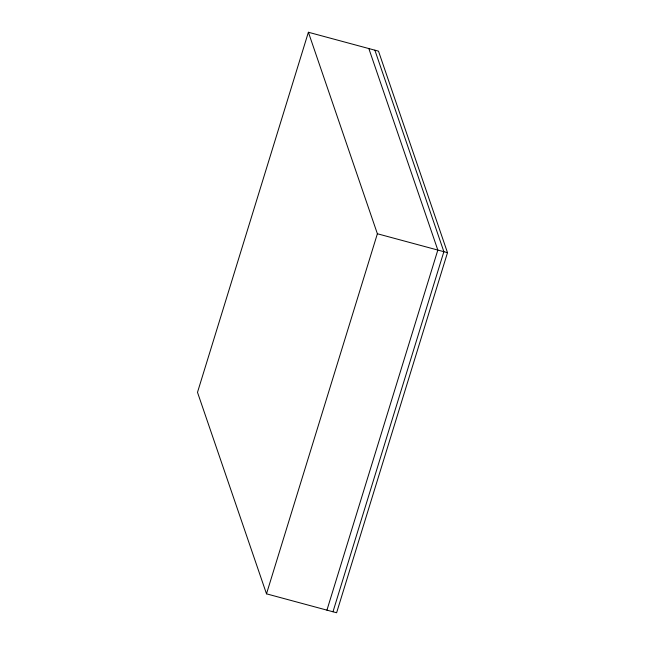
<?xml version="1.0" encoding="UTF-8"?>
<svg xmlns="http://www.w3.org/2000/svg" width="645" height="645" viewBox="0 0 645 645"><rect width="100%" height="100%" fill="white"/><g stroke="black" fill="none" stroke-linecap="round" stroke-linejoin="round"><path stroke-width="0.97" d="M308.391 32.25L197.499 392.329L266.498 593.835L336.609 612.75L447.501 252.671L378.502 51.165L308.391 32.25L377.381 233.756L266.498 593.835M326.934 610.138L437.826 250.067L368.835 48.552M332.981 611.774L443.873 251.695L374.882 50.189M377.381 233.756L447.501 252.671"/></g></svg>
